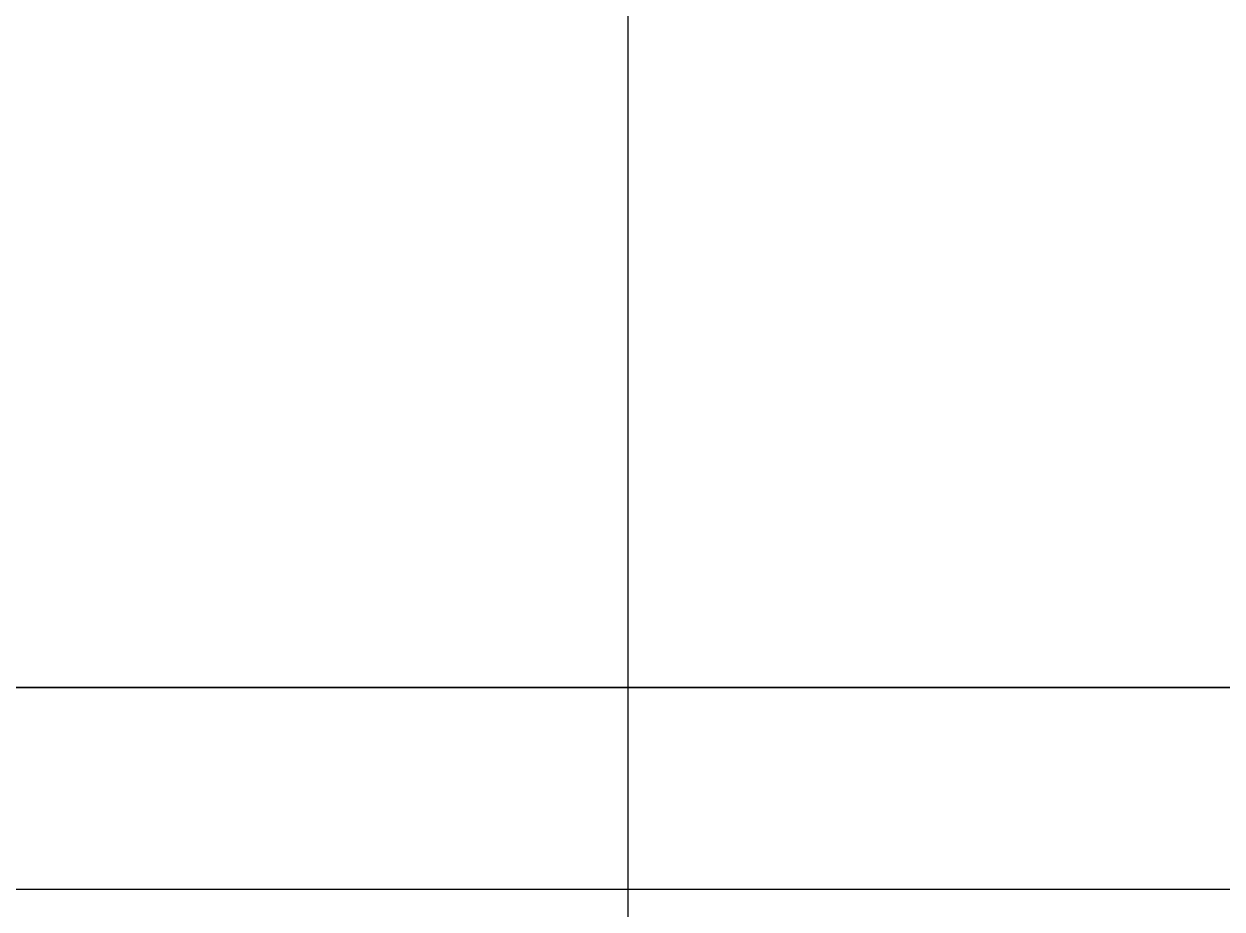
# Model space of a CAD drawing. Header units: millimetres. Extents: x 1.2 to 41.2, y 0.2 to 23.9.
# Drawn here: x 29.048 to 32.099, y 11.482 to 13.735 of the extents above; entities that cross this region are included whole.
import ezdxf

# ---------------------------------------------------------------- set-up
doc = ezdxf.new("R2010")
doc.units = ezdxf.units.MM
doc.layers.add('图层04', color=96, linetype='Continuous', true_color=0x007f00)
doc.layers.add('默认', color=18, linetype='Continuous', true_color=0x000000)

msp = doc.modelspace()

# ---------------------------------------------------------------- linework, layer by layer
at = {"layer": '图层04'}
for p, q in [((30.586, 8.0327, 1.6431), (30.586, 15.0327, 1.6431)), ((30.586, 8.0327, 2.0472), (30.586, 15.0327, 2.0472)), ((27.086, 11.5327, 1.6431), (34.086, 11.5327, 1.6431)), ((27.086, 11.5327, 2.0472), (34.086, 11.5327, 2.0472))]:
    msp.add_line(p, q, dxfattribs=at)
at = {"layer": '默认'}
for p, q in [((41.1962, 12.046, -0.0005), (1.1962, 12.046, -0.0005)), ((41.1962, 12.0456, 1.5995), (1.1962, 12.0456, 1.5995))]:
    msp.add_line(p, q, dxfattribs=at)

doc.saveas('drawing.dxf')
